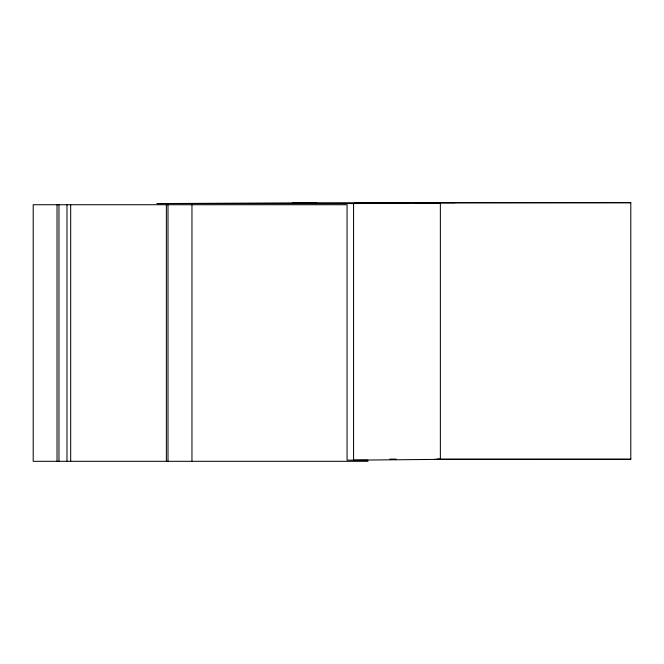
<?xml version="1.0" encoding="UTF-8"?>
<svg xmlns="http://www.w3.org/2000/svg" width="664" height="664" viewBox="0 0 664 664"><rect width="100%" height="100%" fill="white"/><g stroke="black" fill="none" stroke-linecap="round" stroke-linejoin="round"><path stroke-width="1" d="M353.563 203.582L440.365 202.786L440.365 459.363L353.563 460.16L353.563 203.582L156.945 203.582L316.579 202.777M440.365 202.786L416.004 202.819L630.8 202.686L630.8 459.264L436.746 459.272M434.414 459.372L440.365 459.363M354.51 202.686L630.8 202.686M455.139 202.686L292.907 202.802L293.994 202.802M389.942 459.264L395.993 459.264M437.344 459.264L630.8 459.264M367.956 460.16L347.064 460.16L347.064 204.736L33.2 204.736L33.2 461.314L367.939 461.314M191.962 204.736L191.962 461.314M168 204.736L168 461.314M166.373 204.736L166.373 461.314M70.683 204.736L70.683 461.314M66.981 204.736L66.981 461.314M58.971 204.736L58.971 461.314M57.021 204.736L57.021 461.314M389.834 459.339A723.718 2.042 -0.3 0 1 396.574 459.355"/></g></svg>
